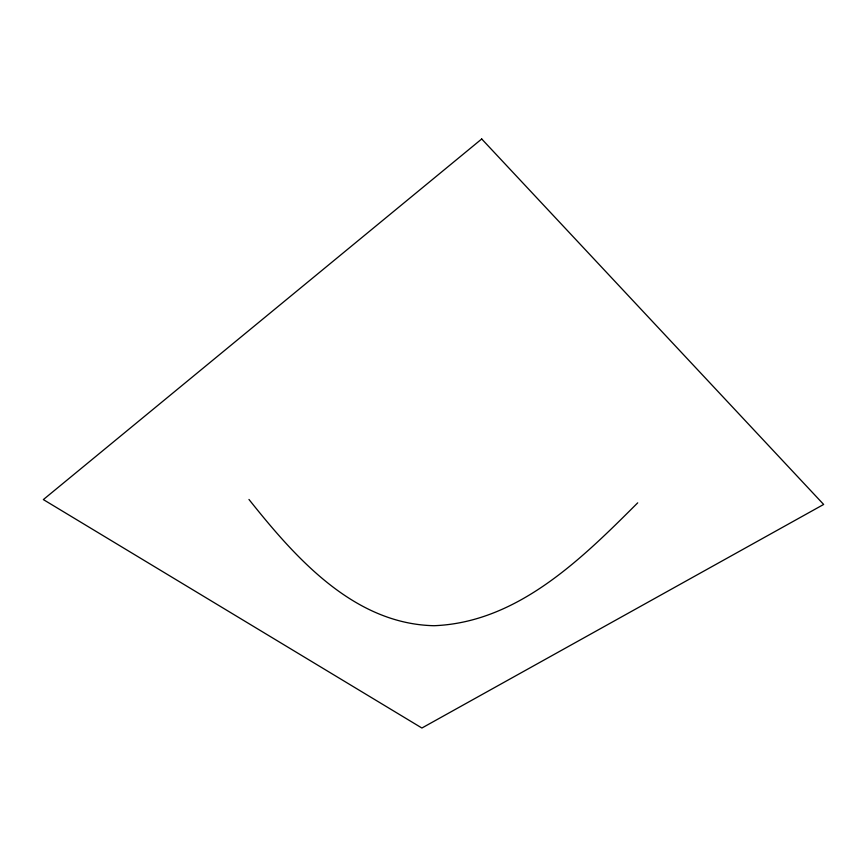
<?xml version="1.0" encoding="UTF-8"?>
<svg xmlns="http://www.w3.org/2000/svg" width="867" height="867" viewBox="0 0 867 867"><rect width="100%" height="100%" fill="white"/><g stroke="black" fill="none" stroke-linecap="round" stroke-linejoin="round"><path stroke-width="1.3" d="M637.711 502.838C581.974 558.489 517.772 622.463 434.031 625.714C353.617 623.904 295.311 557.644 248.97 499.457M481.716 138.98L43.35 499.587L421.893 728.02L823.65 504.453L481.716 138.98"/></g></svg>
